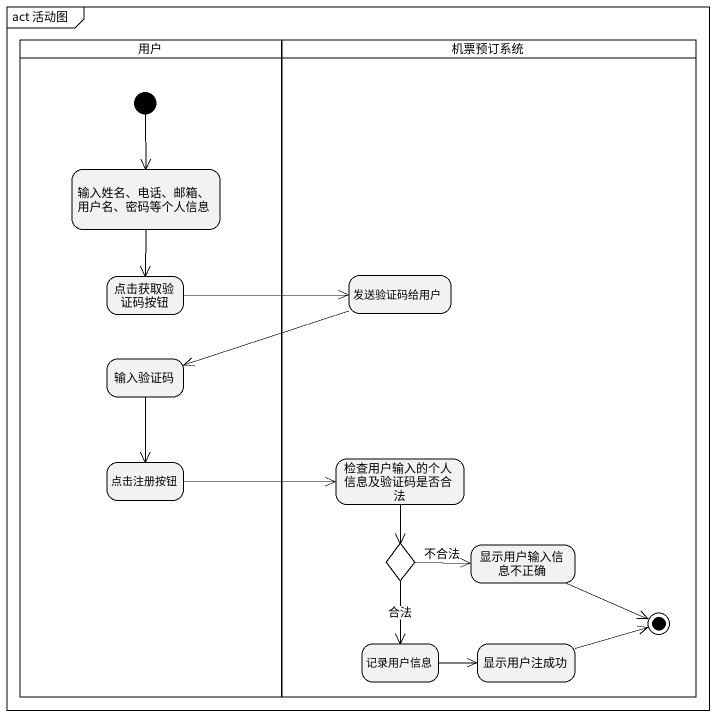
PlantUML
@startuml
mainframe act 活动图
hide empty description
state 用户 <<partition>> {
  state "输入姓名、电话、邮箱、用户名、密码等个人信息" as 输入姓名_电话_邮箱_用户名_密码等个人信息
  state 点击获取验证码按钮
  state 输入验证码
  state 点击注册按钮
  [*] --> 输入姓名_电话_邮箱_用户名_密码等个人信息
}
state 机票预订系统 <<partition>> {
  state 发送验证码给用户
  state 检查用户输入的个人信息及验证码是否合法
  state choice1 <<choice>>
  state 显示用户输入信息不正确
  state 记录用户信息
  state 显示用户注成功
  显示用户输入信息不正确 -right-> [*]
  显示用户注成功 -right-> [*]
}
输入姓名_电话_邮箱_用户名_密码等个人信息 --> 点击获取验证码按钮
点击获取验证码按钮 -right-> 发送验证码给用户
发送验证码给用户 -left-> 输入验证码
输入验证码 --> 点击注册按钮
点击注册按钮 -right-> 检查用户输入的个人信息及验证码是否合法
检查用户输入的个人信息及验证码是否合法 --> choice1
choice1 -right-> 显示用户输入信息不正确 : 不合法
choice1 --> 记录用户信息 : 合法
记录用户信息 -right-> 显示用户注成功
@enduml
